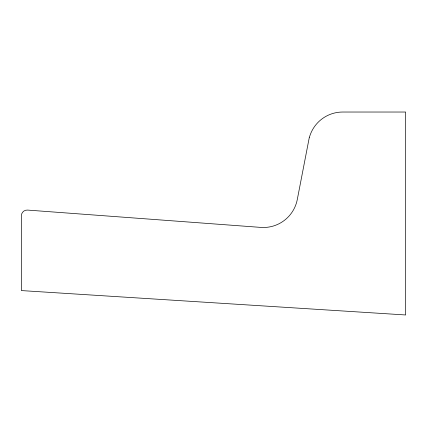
<?xml version="1.0" encoding="UTF-8"?>
<svg xmlns="http://www.w3.org/2000/svg" width="427" height="427" viewBox="0 0 427 427"><rect width="100%" height="100%" fill="white"/><g stroke="black" fill="none" stroke-linecap="round" stroke-linejoin="round"><path stroke-width="0.64" d="M309.271 137.59L297.288 199.516A34.544 34.544 0 0 1 260.812 227.399L27.536 210.079A5.759 5.759 0 0 0 21.35 215.816L21.35 290.579L405.65 314.971L405.65 112.029L342.689 112.029A34.544 34.544 0 0 0 309.922 135.647L309.271 137.59"/></g></svg>
